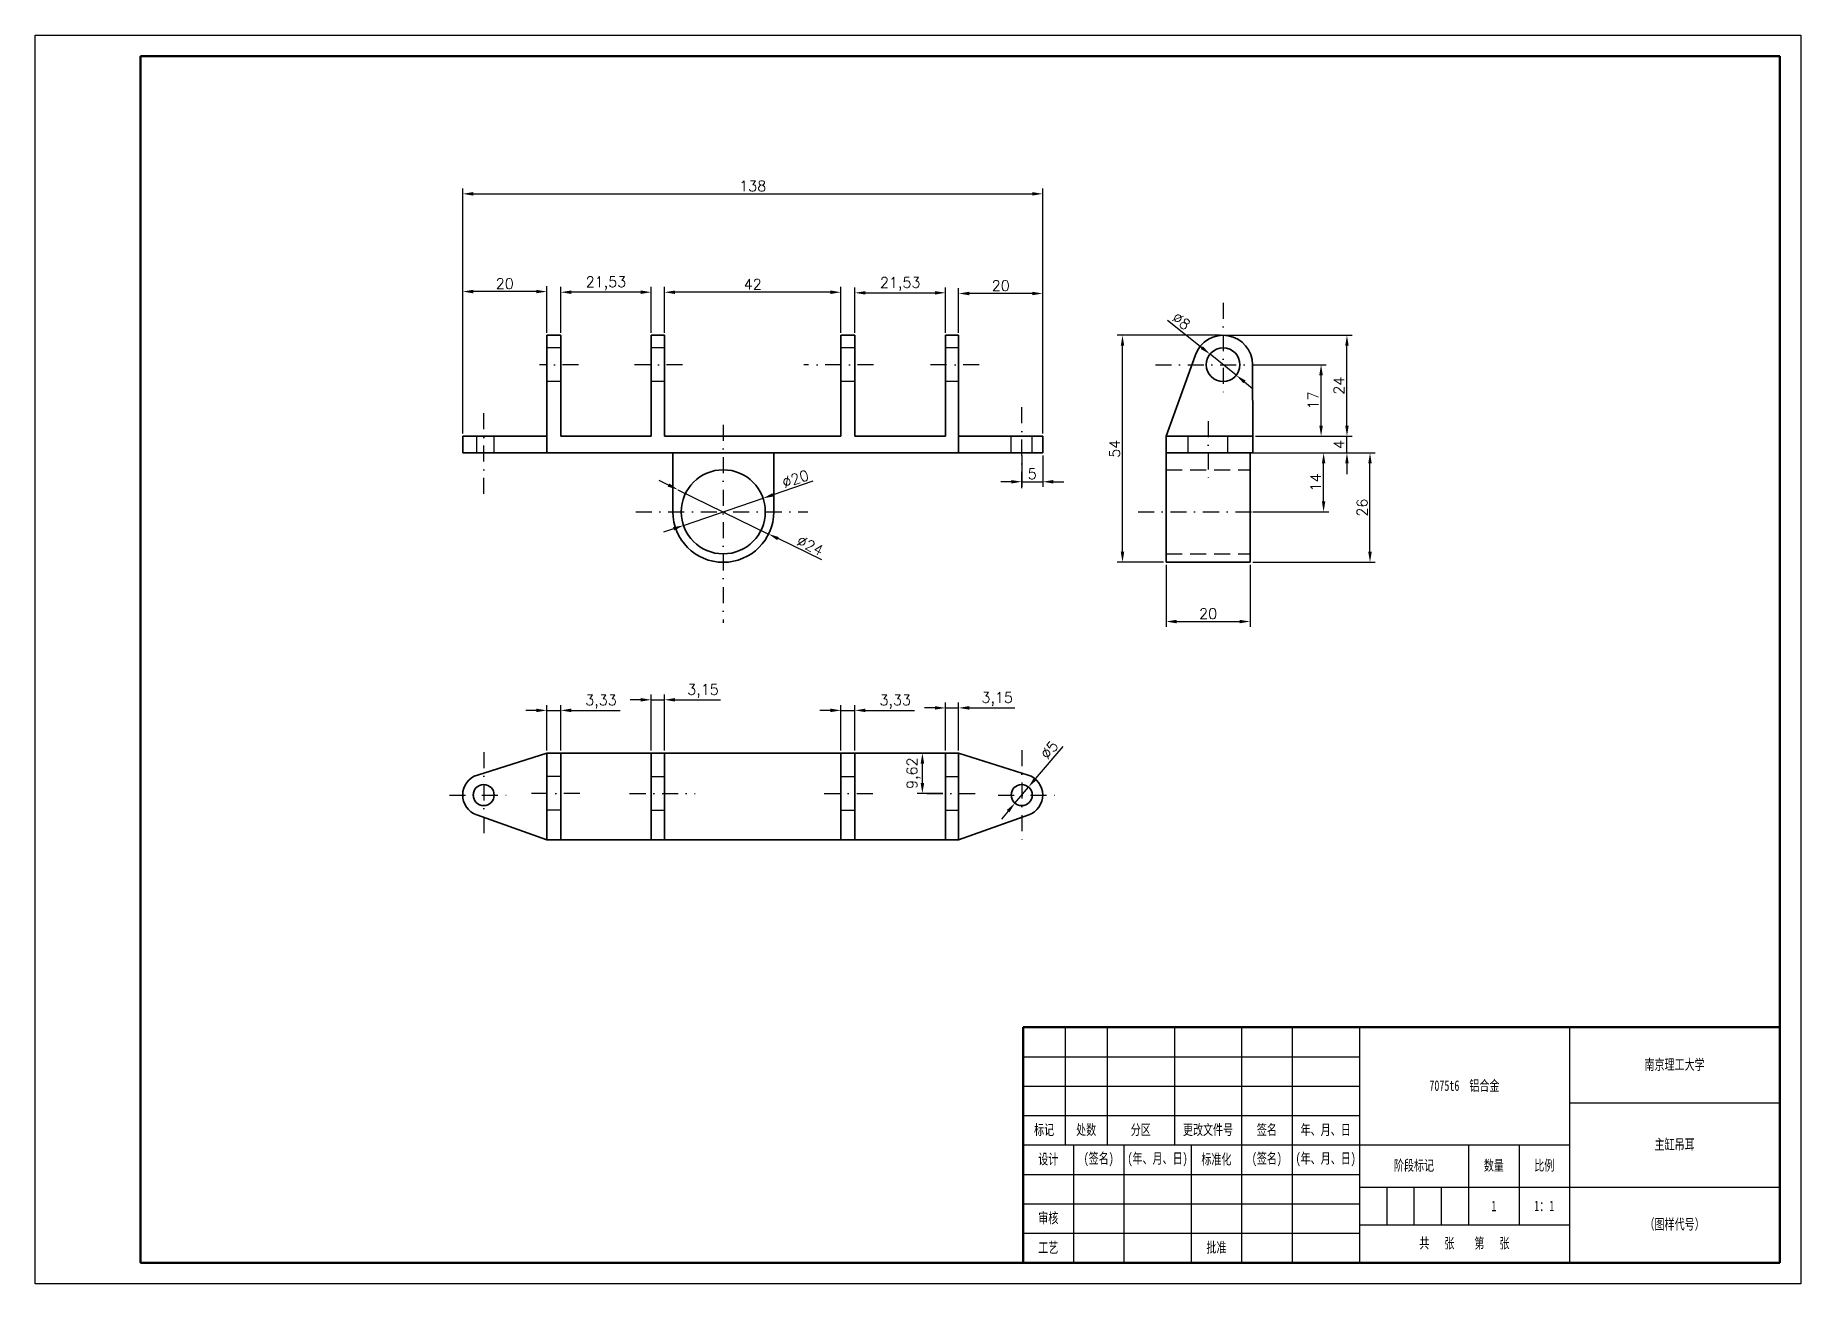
# Model space of a CAD drawing. Header units: millimetres. Extents: x 1605 to 3350, y 934 to 1771.
# Drawn here: x 1605.2 to 2025.2, y 934.1 to 1231.1 of the extents above.
import ezdxf

# ---------------------------------------------------------------- set-up
doc = ezdxf.new("R2010")
doc.units = ezdxf.units.MM
doc.header["$LTSCALE"] = 0.3
doc.linetypes.add('DASHDOT', pattern=[25.4, 12.7, -6.35, 0, -6.35])
doc.linetypes.add('DASHED', pattern=[19.05, 12.7, -6.35])
for name, color, linetype, lineweight in [('尺寸线', 3, 'Continuous', 25), ('粗实线', 7, 'Continuous', 50), ('细实线', 7, 'Continuous', 25), ('细文本', 7, 'Continuous', 25), ('细点画线', 1, 'DASHDOT', 25), ('虚线', 2, 'DASHED', 25)]:
    doc.layers.add(name, color=color, linetype=linetype, lineweight=lineweight)
doc.styles.add('NUT Standard', font='simfang.ttf', dxfattribs={"width": 0.7, "height": 2.5})
doc.styles.get("Standard").update_dxf_attribs({"font": 'txt', "bigfont": 'gbcbig.shx'})
doc.dimstyles.new('ISO-25', dxfattribs={"dimtxt": 2.5, "dimasz": 2.5, "dimexe": 1.25, "dimexo": 0.625, "dimtad": 1, "dimtxsty": 'Standard', "dimcen": 2.5, "dimadec": 0, "dimazin": 0, "dimtfac": 1, "dimtmove": 0, "dimatfit": 3, "dimfxl": 1, "dimarcsym": 0})

# ---------------------------------------------------------------- blocks, each defined once
blk = doc.blocks.new('*D9')
at = {"layer": 'Defpoints', "color": 0, "transparency": 16777216}
for p in [(1844.87, 1193.35), (1706.87, 1135.69), (1844.87, 1135.69)]:
    blk.add_point(p, dxfattribs=at)
at = {"layer": '尺寸线', "color": 0, "lineweight": -2, "transparency": 16777216}
for p, q in [((1706.87, 1136.31), (1706.87, 1194.6)), ((1709.37, 1193.35), (1842.37, 1193.35)), ((1844.87, 1136.31), (1844.87, 1194.6))]:
    blk.add_line(p, q, dxfattribs=at)
at = {"layer": '尺寸线', "color": 0, "transparency": 16777216}
for points in [[(1709.37, 1193.76), (1709.37, 1192.93), (1706.87, 1193.35)], [(1842.37, 1193.76), (1842.37, 1192.93), (1844.87, 1193.35)]]:
    blk.add_solid(points, dxfattribs=at)
at = {"layer": '尺寸线', "color": 0, "transparency": 16777216, "insert": (1775.87, 1195.22), "char_height": 2.5, "attachment_point": 5}
blk.add_mtext('138', dxfattribs=at)
blk = doc.blocks.new('*D10')
at = {"layer": 'Defpoints', "color": 0, "transparency": 16777216}
for p in [(1824.87, 1169.63), (1824.87, 1159.69), (1844.87, 1135.69)]:
    blk.add_point(p, dxfattribs=at)
at = {"layer": '尺寸线', "color": 0, "lineweight": -2, "transparency": 16777216}
for p, q in [((1824.87, 1160.31), (1824.87, 1170.88)), ((1842.37, 1169.63), (1827.37, 1169.63)), ((1844.87, 1136.31), (1844.87, 1170.88))]:
    blk.add_line(p, q, dxfattribs=at)
at = {"layer": '尺寸线', "color": 0, "transparency": 16777216}
for points in [[(1827.37, 1170.05), (1827.37, 1169.22), (1824.87, 1169.63)], [(1842.37, 1170.05), (1842.37, 1169.22), (1844.87, 1169.63)]]:
    blk.add_solid(points, dxfattribs=at)
at = {"layer": '尺寸线', "color": 0, "transparency": 16777216, "insert": (1834.87, 1171.51), "char_height": 2.5, "attachment_point": 5}
blk.add_mtext('20', dxfattribs=at)
blk = doc.blocks.new('*D11')
at = {"layer": 'Defpoints', "color": 0, "transparency": 16777216}
for p in [(1824.87, 1071.04), (1821.72, 1060.31), (1824.87, 1060.31)]:
    blk.add_point(p, dxfattribs=at)
at = {"layer": '尺寸线', "color": 0, "lineweight": -2, "transparency": 16777216}
for p, q in [((1819.22, 1071.04), (1816.72, 1071.04)), ((1821.72, 1060.93), (1821.72, 1072.29)), ((1821.72, 1071.04), (1824.87, 1071.04)), ((1824.87, 1060.93), (1824.87, 1072.29)), ((1827.37, 1071.04), (1838.2, 1071.04))]:
    blk.add_line(p, q, dxfattribs=at)
at = {"layer": '尺寸线', "color": 0, "transparency": 16777216}
for points in [[(1819.22, 1071.46), (1819.22, 1070.63), (1821.72, 1071.04)], [(1827.37, 1071.46), (1827.37, 1070.63), (1824.87, 1071.04)]]:
    blk.add_solid(points, dxfattribs=at)
at = {"layer": '尺寸线', "color": 0, "transparency": 16777216, "insert": (1834.04, 1073.13), "char_height": 2.5, "attachment_point": 5}
blk.add_mtext('3,15', dxfattribs=at)
blk = doc.blocks.new('*D12')
at = {"layer": 'Defpoints', "color": 0, "transparency": 16777216}
for p in [(1800.2, 1070.45), (1796.87, 1060.31), (1800.2, 1060.31)]:
    blk.add_point(p, dxfattribs=at)
at = {"layer": '尺寸线', "color": 0, "lineweight": -2, "transparency": 16777216}
for p, q in [((1796.87, 1060.93), (1796.87, 1071.7)), ((1800.2, 1060.93), (1800.2, 1071.7)), ((1794.37, 1070.45), (1791.87, 1070.45)), ((1796.87, 1070.45), (1800.2, 1070.45)), ((1802.7, 1070.45), (1814.36, 1070.45))]:
    blk.add_line(p, q, dxfattribs=at)
at = {"layer": '尺寸线', "color": 0, "transparency": 16777216}
for points in [[(1794.37, 1070.87), (1794.37, 1070.03), (1796.87, 1070.45)], [(1802.7, 1070.87), (1802.7, 1070.03), (1800.2, 1070.45)]]:
    blk.add_solid(points, dxfattribs=at)
at = {"layer": '尺寸线', "color": 0, "transparency": 16777216, "insert": (1809.78, 1072.53), "char_height": 2.5, "attachment_point": 5}
blk.add_mtext('3,33', dxfattribs=at)
blk = doc.blocks.new('*D13')
at = {"layer": 'Defpoints', "color": 0, "transparency": 16777216}
for p in [(1754.87, 1072.97), (1751.72, 1060.31), (1754.87, 1060.31)]:
    blk.add_point(p, dxfattribs=at)
at = {"layer": '尺寸线', "color": 0, "lineweight": -2, "transparency": 16777216}
for p, q in [((1749.22, 1072.97), (1746.72, 1072.97)), ((1751.72, 1060.93), (1751.72, 1074.22)), ((1751.72, 1072.97), (1754.87, 1072.97)), ((1754.87, 1060.93), (1754.87, 1074.22)), ((1757.37, 1072.97), (1768.2, 1072.97))]:
    blk.add_line(p, q, dxfattribs=at)
at = {"layer": '尺寸线', "color": 0, "transparency": 16777216}
for points in [[(1749.22, 1073.39), (1749.22, 1072.55), (1751.72, 1072.97)], [(1757.37, 1073.39), (1757.37, 1072.55), (1754.87, 1072.97)]]:
    blk.add_solid(points, dxfattribs=at)
at = {"layer": '尺寸线', "color": 0, "transparency": 16777216, "insert": (1764.04, 1075.05), "char_height": 2.5, "attachment_point": 5}
blk.add_mtext('3,15', dxfattribs=at)
blk = doc.blocks.new('*D14')
at = {"layer": 'Defpoints', "color": 0, "transparency": 16777216}
for p in [(1730.2, 1070.45), (1726.87, 1060.31), (1730.2, 1060.31)]:
    blk.add_point(p, dxfattribs=at)
at = {"layer": '尺寸线', "color": 0, "lineweight": -2, "transparency": 16777216}
for p, q in [((1726.87, 1060.93), (1726.87, 1071.7)), ((1730.2, 1060.93), (1730.2, 1071.7)), ((1724.37, 1070.45), (1721.87, 1070.45)), ((1726.87, 1070.45), (1730.2, 1070.45)), ((1732.7, 1070.45), (1744.36, 1070.45))]:
    blk.add_line(p, q, dxfattribs=at)
at = {"layer": '尺寸线', "color": 0, "transparency": 16777216}
for points in [[(1724.37, 1070.87), (1724.37, 1070.03), (1726.87, 1070.45)], [(1732.7, 1070.87), (1732.7, 1070.03), (1730.2, 1070.45)]]:
    blk.add_solid(points, dxfattribs=at)
at = {"layer": '尺寸线', "color": 0, "transparency": 16777216, "insert": (1739.78, 1072.53), "char_height": 2.5, "attachment_point": 5}
blk.add_mtext('3,33', dxfattribs=at)
blk = doc.blocks.new('*D15')
at = {"layer": 'Defpoints', "color": 0, "transparency": 16777216}
for p in [(1821.72, 1169.8), (1800.2, 1159.69), (1821.72, 1159.69)]:
    blk.add_point(p, dxfattribs=at)
at = {"layer": '尺寸线', "color": 0, "lineweight": -2, "transparency": 16777216}
for p, q in [((1800.2, 1160.31), (1800.2, 1171.05)), ((1802.7, 1169.8), (1819.22, 1169.8)), ((1821.72, 1160.31), (1821.72, 1171.05))]:
    blk.add_line(p, q, dxfattribs=at)
at = {"layer": '尺寸线', "color": 0, "transparency": 16777216}
for points in [[(1802.7, 1170.21), (1802.7, 1169.38), (1800.2, 1169.8)], [(1819.22, 1170.21), (1819.22, 1169.38), (1821.72, 1169.8)]]:
    blk.add_solid(points, dxfattribs=at)
at = {"layer": '尺寸线', "color": 0, "transparency": 16777216, "insert": (1810.96, 1171.88), "char_height": 2.5, "attachment_point": 5}
blk.add_mtext('21,53', dxfattribs=at)
blk = doc.blocks.new('*D16')
at = {"layer": 'Defpoints', "color": 0, "transparency": 16777216}
for p in [(1754.87, 1169.93), (1754.87, 1159.69), (1796.87, 1159.69)]:
    blk.add_point(p, dxfattribs=at)
at = {"layer": '尺寸线', "color": 0, "lineweight": -2, "transparency": 16777216}
for p, q in [((1754.87, 1160.31), (1754.87, 1171.18)), ((1794.37, 1169.93), (1757.37, 1169.93)), ((1796.87, 1160.31), (1796.87, 1171.18))]:
    blk.add_line(p, q, dxfattribs=at)
at = {"layer": '尺寸线', "color": 0, "transparency": 16777216}
for points in [[(1757.37, 1170.35), (1757.37, 1169.52), (1754.87, 1169.93)], [(1794.37, 1170.35), (1794.37, 1169.52), (1796.87, 1169.93)]]:
    blk.add_solid(points, dxfattribs=at)
at = {"layer": '尺寸线', "color": 0, "transparency": 16777216, "insert": (1775.87, 1171.81), "char_height": 2.5, "attachment_point": 5}
blk.add_mtext('42', dxfattribs=at)
blk = doc.blocks.new('*D17')
at = {"layer": 'Defpoints', "color": 0, "transparency": 16777216}
for p in [(1730.2, 1169.94), (1730.2, 1159.69), (1751.72, 1159.69)]:
    blk.add_point(p, dxfattribs=at)
at = {"layer": '尺寸线', "color": 0, "lineweight": -2, "transparency": 16777216}
for p, q in [((1730.2, 1160.31), (1730.2, 1171.19)), ((1749.22, 1169.94), (1732.7, 1169.94)), ((1751.72, 1160.31), (1751.72, 1171.19))]:
    blk.add_line(p, q, dxfattribs=at)
at = {"layer": '尺寸线', "color": 0, "transparency": 16777216}
for points in [[(1732.7, 1170.36), (1732.7, 1169.53), (1730.2, 1169.94)], [(1749.22, 1170.36), (1749.22, 1169.53), (1751.72, 1169.94)]]:
    blk.add_solid(points, dxfattribs=at)
at = {"layer": '尺寸线', "color": 0, "transparency": 16777216, "insert": (1740.96, 1172.03), "char_height": 2.5, "attachment_point": 5}
blk.add_mtext('21,53', dxfattribs=at)
blk = doc.blocks.new('*D18')
at = {"layer": 'Defpoints', "color": 0, "transparency": 16777216}
for p in [(1706.87, 1170.09), (1726.87, 1159.69), (1706.87, 1135.69)]:
    blk.add_point(p, dxfattribs=at)
at = {"layer": '尺寸线', "color": 0, "lineweight": -2, "transparency": 16777216}
for p, q in [((1706.87, 1136.31), (1706.87, 1171.34)), ((1724.37, 1170.09), (1709.37, 1170.09)), ((1726.87, 1160.31), (1726.87, 1171.34))]:
    blk.add_line(p, q, dxfattribs=at)
at = {"layer": '尺寸线', "color": 0, "transparency": 16777216}
for points in [[(1709.37, 1170.51), (1709.37, 1169.68), (1706.87, 1170.09)], [(1724.37, 1170.51), (1724.37, 1169.68), (1726.87, 1170.09)]]:
    blk.add_solid(points, dxfattribs=at)
at = {"layer": '尺寸线', "color": 0, "transparency": 16777216, "insert": (1716.87, 1171.97), "char_height": 2.5, "attachment_point": 5}
blk.add_mtext('20', dxfattribs=at)
blk = doc.blocks.new('*D20')
at = {"layer": 'Defpoints', "color": 0, "transparency": 16777216}
for p in [(1887.79, 1159.69), (1917.25, 1159.69), (1894.84, 1135.69)]:
    blk.add_point(p, dxfattribs=at)
at = {"layer": '尺寸线', "color": 0, "lineweight": -2, "transparency": 16777216}
for p, q in [((1888.41, 1159.69), (1918.5, 1159.69)), ((1917.25, 1138.19), (1917.25, 1157.19)), ((1895.47, 1135.69), (1918.5, 1135.69))]:
    blk.add_line(p, q, dxfattribs=at)
at = {"layer": '尺寸线', "color": 0, "transparency": 16777216}
for points in [[(1916.83, 1157.19), (1917.66, 1157.19), (1917.25, 1159.69)], [(1916.83, 1138.19), (1917.66, 1138.19), (1917.25, 1135.69)]]:
    blk.add_solid(points, dxfattribs=at)
at = {"layer": '尺寸线', "color": 0, "transparency": 16777216, "insert": (1915.37, 1147.69), "char_height": 2.5, "attachment_point": 5, "rotation": 90}
blk.add_mtext('24', dxfattribs=at)
blk = doc.blocks.new('*D21')
at = {"layer": 'Defpoints', "color": 0, "transparency": 16777216}
for p in [(1894.84, 1135.69), (1917.25, 1135.69), (1894.84, 1131.69)]:
    blk.add_point(p, dxfattribs=at)
at = {"layer": '尺寸线', "color": 0, "lineweight": -2, "transparency": 16777216}
for p, q in [((1917.25, 1138.19), (1917.25, 1140.69)), ((1895.47, 1135.69), (1918.5, 1135.69)), ((1917.25, 1131.69), (1917.25, 1135.69)), ((1895.47, 1131.69), (1918.5, 1131.69)), ((1917.25, 1129.19), (1917.25, 1126.69))]:
    blk.add_line(p, q, dxfattribs=at)
at = {"layer": '尺寸线', "color": 0, "transparency": 16777216}
for points in [[(1916.83, 1138.19), (1917.66, 1138.19), (1917.25, 1135.69)], [(1916.83, 1129.19), (1917.66, 1129.19), (1917.25, 1131.69)]]:
    blk.add_solid(points, dxfattribs=at)
at = {"layer": '尺寸线', "color": 0, "transparency": 16777216, "insert": (1915.37, 1133.69), "char_height": 2.5, "attachment_point": 5, "rotation": 90}
blk.add_mtext('4', dxfattribs=at)
blk = doc.blocks.new('*D22')
at = {"layer": 'Defpoints', "color": 0, "transparency": 16777216}
for p in [(1894.22, 1131.69), (1922.73, 1131.69), (1894.22, 1105.69)]:
    blk.add_point(p, dxfattribs=at)
at = {"layer": '尺寸线', "color": 0, "lineweight": -2, "transparency": 16777216}
for p, q in [((1894.85, 1131.69), (1923.98, 1131.69)), ((1922.73, 1108.19), (1922.73, 1129.19)), ((1894.85, 1105.69), (1923.98, 1105.69))]:
    blk.add_line(p, q, dxfattribs=at)
at = {"layer": '尺寸线', "color": 0, "transparency": 16777216}
for points in [[(1922.31, 1129.19), (1923.15, 1129.19), (1922.73, 1131.69)], [(1922.31, 1108.19), (1923.15, 1108.19), (1922.73, 1105.69)]]:
    blk.add_solid(points, dxfattribs=at)
at = {"layer": '尺寸线', "color": 0, "transparency": 16777216, "insert": (1920.86, 1118.69), "char_height": 2.5, "attachment_point": 5, "rotation": 90}
blk.add_mtext('26', dxfattribs=at)
blk = doc.blocks.new('*D23')
at = {"layer": 'Defpoints', "color": 0, "transparency": 16777216}
for p in [(1874.22, 1105.69), (1894.22, 1105.69), (1894.22, 1091.59)]:
    blk.add_point(p, dxfattribs=at)
at = {"layer": '尺寸线', "color": 0, "lineweight": -2, "transparency": 16777216}
for p, q in [((1874.22, 1105.06), (1874.22, 1090.34)), ((1894.22, 1105.06), (1894.22, 1090.34)), ((1876.72, 1091.59), (1891.72, 1091.59))]:
    blk.add_line(p, q, dxfattribs=at)
at = {"layer": '尺寸线', "color": 0, "transparency": 16777216}
for points in [[(1876.72, 1092), (1876.72, 1091.17), (1874.22, 1091.59)], [(1891.72, 1092), (1891.72, 1091.17), (1894.22, 1091.59)]]:
    blk.add_solid(points, dxfattribs=at)
at = {"layer": '尺寸线', "color": 0, "transparency": 16777216, "insert": (1884.22, 1093.46), "char_height": 2.5, "attachment_point": 5}
blk.add_mtext('20', dxfattribs=at)
blk = doc.blocks.new('*D24')
at = {"layer": 'Defpoints', "color": 0, "transparency": 16777216}
for p in [(1778.33, 1120.92), (1759.41, 1114.45)]:
    blk.add_point(p, dxfattribs=at)
at = {"layer": '尺寸线', "color": 0, "lineweight": -2, "transparency": 16777216}
for p, q in [((1790.19, 1124.98), (1780.7, 1121.73)), ((1759.41, 1114.45), (1778.33, 1120.92)), ((1757.04, 1113.64), (1754.68, 1112.83))]:
    blk.add_line(p, q, dxfattribs=at)
at = {"layer": '尺寸线', "color": 0, "transparency": 16777216}
for points in [[(1780.56, 1122.13), (1780.83, 1121.34), (1778.33, 1120.92)], [(1756.91, 1114.04), (1757.18, 1113.25), (1759.41, 1114.45)]]:
    blk.add_solid(points, dxfattribs=at)
at = {"layer": '尺寸线', "color": 0, "transparency": 16777216, "insert": (1786.04, 1125.54), "char_height": 2.5, "attachment_point": 5, "rotation": 18.8841}
blk.add_mtext('∅20', dxfattribs=at)
blk = doc.blocks.new('*D25')
at = {"layer": 'Defpoints', "color": 0, "transparency": 16777216}
for p in [(1884.67, 1155.19), (1890.91, 1150.18)]:
    blk.add_point(p, dxfattribs=at)
at = {"layer": '尺寸线', "color": 0, "lineweight": -2, "transparency": 16777216}
for p, q in [((1874.56, 1163.31), (1882.72, 1156.76)), ((1890.91, 1150.18), (1884.67, 1155.19)), ((1892.86, 1148.62), (1894.81, 1147.05))]:
    blk.add_line(p, q, dxfattribs=at)
at = {"layer": '尺寸线', "color": 0, "transparency": 16777216}
for points in [[(1882.98, 1157.08), (1882.46, 1156.43), (1884.67, 1155.19)], [(1893.12, 1148.94), (1892.6, 1148.29), (1890.91, 1150.18)]]:
    blk.add_solid(points, dxfattribs=at)
at = {"layer": '尺寸线', "color": 0, "transparency": 16777216, "insert": (1877.85, 1163.07), "char_height": 2.5, "attachment_point": 5, "rotation": 321.2526}
blk.add_mtext('∅8', dxfattribs=at)
blk = doc.blocks.new('*D26')
at = {"layer": 'Defpoints', "color": 0, "transparency": 16777216}
for p in [(1841.48, 1052.22), (1838.26, 1048.4)]:
    blk.add_point(p, dxfattribs=at)
at = {"layer": '尺寸线', "color": 0, "lineweight": -2, "transparency": 16777216}
for p, q in [((1849.64, 1061.9), (1843.09, 1054.13)), ((1838.26, 1048.4), (1841.48, 1052.22)), ((1836.65, 1046.48), (1835.04, 1044.57))]:
    blk.add_line(p, q, dxfattribs=at)
at = {"layer": '尺寸线', "color": 0, "transparency": 16777216}
for points in [[(1842.77, 1054.4), (1843.41, 1053.86), (1841.48, 1052.22)], [(1836.33, 1046.75), (1836.97, 1046.22), (1838.26, 1048.4)]]:
    blk.add_solid(points, dxfattribs=at)
at = {"layer": '尺寸线', "color": 0, "transparency": 16777216, "insert": (1846.46, 1061.04), "char_height": 2.5, "attachment_point": 5, "rotation": 49.8728}
blk.add_mtext('∅5', dxfattribs=at)
blk = doc.blocks.new('*D27')
at = {"layer": 'Defpoints', "color": 0, "transparency": 16777216}
for p in [(1758.09, 1122.96), (1779.65, 1112.41)]:
    blk.add_point(p, dxfattribs=at)
at = {"layer": '尺寸线', "color": 0, "lineweight": -2, "transparency": 16777216}
for p, q in [((1755.84, 1124.06), (1753.6, 1125.16)), ((1758.09, 1122.96), (1779.65, 1112.41)), ((1792.28, 1106.24), (1781.89, 1111.32))]:
    blk.add_line(p, q, dxfattribs=at)
at = {"layer": '尺寸线', "color": 0, "transparency": 16777216}
for points in [[(1756.03, 1124.43), (1755.66, 1123.69), (1758.09, 1122.96)], [(1782.08, 1111.69), (1781.71, 1110.94), (1779.65, 1112.41)]]:
    blk.add_solid(points, dxfattribs=at)
at = {"layer": '尺寸线', "color": 0, "transparency": 16777216, "insert": (1789.55, 1109.66), "char_height": 2.5, "attachment_point": 5, "rotation": 333.9327}
blk.add_mtext('∅24', dxfattribs=at)
blk = doc.blocks.new('*D28')
at = {"layer": 'Defpoints', "color": 0, "transparency": 16777216}
for p in [(1894.22, 1131.69), (1911.69, 1131.69), (1894.22, 1117.69)]:
    blk.add_point(p, dxfattribs=at)
at = {"layer": '尺寸线', "color": 0, "lineweight": -2, "transparency": 16777216}
for p, q in [((1894.85, 1131.69), (1912.94, 1131.69)), ((1911.69, 1120.19), (1911.69, 1129.19)), ((1894.85, 1117.69), (1912.94, 1117.69))]:
    blk.add_line(p, q, dxfattribs=at)
at = {"layer": '尺寸线', "color": 0, "transparency": 16777216}
for points in [[(1911.28, 1129.19), (1912.11, 1129.19), (1911.69, 1131.69)], [(1911.28, 1120.19), (1912.11, 1120.19), (1911.69, 1117.69)]]:
    blk.add_solid(points, dxfattribs=at)
at = {"layer": '尺寸线', "color": 0, "transparency": 16777216, "insert": (1909.82, 1124.69), "char_height": 2.5, "attachment_point": 5, "rotation": 90}
blk.add_mtext('14', dxfattribs=at)
blk = doc.blocks.new('*D29')
at = {"layer": 'Defpoints', "color": 0, "transparency": 16777216}
for p in [(1863.85, 1159.69), (1887.79, 1159.69), (1874.22, 1105.69)]:
    blk.add_point(p, dxfattribs=at)
at = {"layer": '尺寸线', "color": 0, "lineweight": -2, "transparency": 16777216}
for p, q in [((1887.16, 1159.69), (1862.6, 1159.69)), ((1863.85, 1108.19), (1863.85, 1157.19)), ((1873.6, 1105.69), (1862.6, 1105.69))]:
    blk.add_line(p, q, dxfattribs=at)
at = {"layer": '尺寸线', "color": 0, "transparency": 16777216}
for points in [[(1863.43, 1157.19), (1864.26, 1157.19), (1863.85, 1159.69)], [(1863.43, 1108.19), (1864.26, 1108.19), (1863.85, 1105.69)]]:
    blk.add_solid(points, dxfattribs=at)
at = {"layer": '尺寸线', "color": 0, "transparency": 16777216, "insert": (1861.97, 1132.69), "char_height": 2.5, "attachment_point": 5, "rotation": 90}
blk.add_mtext('54', dxfattribs=at)
blk = doc.blocks.new('*D30')
at = {"layer": 'Defpoints', "color": 0, "transparency": 16777216}
for p in [(1894.79, 1152.69), (1911.09, 1152.69), (1894.84, 1135.69)]:
    blk.add_point(p, dxfattribs=at)
at = {"layer": '尺寸线', "color": 0, "lineweight": -2, "transparency": 16777216}
for p, q in [((1895.41, 1152.69), (1912.34, 1152.69)), ((1911.09, 1138.19), (1911.09, 1150.19)), ((1895.47, 1135.69), (1912.34, 1135.69))]:
    blk.add_line(p, q, dxfattribs=at)
at = {"layer": '尺寸线', "color": 0, "transparency": 16777216}
for points in [[(1910.67, 1150.19), (1911.51, 1150.19), (1911.09, 1152.69)], [(1910.67, 1138.19), (1911.51, 1138.19), (1911.09, 1135.69)]]:
    blk.add_solid(points, dxfattribs=at)
at = {"layer": '尺寸线', "color": 0, "transparency": 16777216, "insert": (1909.22, 1144.19), "char_height": 2.5, "attachment_point": 5, "rotation": 90}
blk.add_mtext('17', dxfattribs=at)
blk = doc.blocks.new('*D31')
at = {"layer": 'Defpoints', "color": 0, "transparency": 16777216}
for p in [(1816.24, 1060.31), (1821.72, 1060.31), (1821.72, 1050.69)]:
    blk.add_point(p, dxfattribs=at)
at = {"layer": '尺寸线', "color": 0, "lineweight": -2, "transparency": 16777216}
for p, q in [((1821.1, 1060.31), (1814.99, 1060.31)), ((1816.24, 1053.19), (1816.24, 1057.81)), ((1821.1, 1050.69), (1814.99, 1050.69))]:
    blk.add_line(p, q, dxfattribs=at)
at = {"layer": '尺寸线', "color": 0, "transparency": 16777216}
for points in [[(1815.82, 1057.81), (1816.66, 1057.81), (1816.24, 1060.31)], [(1815.82, 1053.19), (1816.66, 1053.19), (1816.24, 1050.69)]]:
    blk.add_solid(points, dxfattribs=at)
at = {"layer": '尺寸线', "color": 0, "transparency": 16777216, "insert": (1814.16, 1055.5), "char_height": 2.5, "attachment_point": 5, "rotation": 90}
blk.add_mtext('9,62', dxfattribs=at)
blk = doc.blocks.new('*D32')
at = {"layer": 'Defpoints', "color": 0, "transparency": 16777216}
for p in [(1839.87, 1131.69), (1844.87, 1131.69), (1844.87, 1124.85)]:
    blk.add_point(p, dxfattribs=at)
at = {"layer": '尺寸线', "color": 0, "lineweight": -2, "transparency": 16777216}
for p, q in [((1839.87, 1131.06), (1839.87, 1123.6)), ((1844.87, 1131.06), (1844.87, 1123.6)), ((1837.37, 1124.85), (1834.87, 1124.85)), ((1839.87, 1124.85), (1844.87, 1124.85)), ((1847.37, 1124.85), (1849.87, 1124.85))]:
    blk.add_line(p, q, dxfattribs=at)
at = {"layer": '尺寸线', "color": 0, "transparency": 16777216}
for points in [[(1837.37, 1125.26), (1837.37, 1124.43), (1839.87, 1124.85)], [(1847.37, 1125.26), (1847.37, 1124.43), (1844.87, 1124.85)]]:
    blk.add_solid(points, dxfattribs=at)
at = {"layer": '尺寸线', "color": 0, "transparency": 16777216, "insert": (1842.37, 1126.72), "char_height": 2.5, "attachment_point": 5}
blk.add_mtext('5', dxfattribs=at)

msp = doc.modelspace()

# ---------------------------------------------------------------- linework, layer by layer
for p, q in [((1605.196, 1231.059), (2025.196, 1231.059)), ((1605.196, 934.059), (1605.196, 1231.059)), ((2025.196, 1231.059), (2025.196, 934.059)), ((2025.196, 934.059), (1605.196, 934.059))]:
    msp.add_line(p, q)
at = {"color": 7, "lineweight": 35}
for p, q in [((1726.869, 1159.688), (1726.869, 1152.71)), ((1730.195, 1159.688), (1726.869, 1159.688)), ((1730.195, 1159.688), (1730.195, 1152.71)), ((1751.72, 1159.688), (1751.72, 1152.71)), ((1754.869, 1159.688), (1751.72, 1159.688)), ((1754.869, 1159.688), (1754.869, 1152.71)), ((1796.869, 1159.688), (1796.869, 1152.71)), ((1800.195, 1159.688), (1796.869, 1159.688)), ((1800.195, 1159.688), (1800.195, 1152.71)), ((1821.72, 1159.688), (1821.72, 1152.71)), ((1824.869, 1159.688), (1821.72, 1159.688)), ((1824.869, 1159.688), (1824.869, 1152.71)), ((1881.205, 1155.061), (1874.222, 1135.688)), ((1726.869, 1135.688), (1726.869, 1152.71)), ((1730.195, 1135.688), (1730.195, 1152.71)), ((1751.72, 1135.688), (1751.72, 1152.71)), ((1754.869, 1135.688), (1754.869, 1152.71)), ((1796.869, 1135.688), (1796.869, 1152.71)), ((1800.195, 1135.688), (1800.195, 1152.71)), ((1821.72, 1135.688), (1821.72, 1152.71)), ((1824.869, 1135.688), (1824.869, 1152.71)), ((1894.844, 1135.688), (1894.79, 1152.71)), ((1706.869, 1135.688), (1710.199, 1135.688)), ((1706.869, 1135.688), (1706.869, 1131.688)), ((1726.869, 1135.688), (1710.199, 1135.688)), ((1726.869, 1135.688), (1726.869, 1131.688)), ((1751.72, 1135.688), (1730.195, 1135.688)), ((1796.869, 1135.688), (1754.869, 1135.688)), ((1821.72, 1135.688), (1800.195, 1135.688)), ((1824.869, 1135.688), (1841.539, 1135.688)), ((1824.869, 1135.688), (1824.869, 1131.688)), ((1841.539, 1135.688), (1844.869, 1135.688)), ((1844.869, 1135.688), (1844.869, 1131.688)), ((1874.222, 1135.688), (1874.222, 1131.688)), ((1874.222, 1135.688), (1879.456, 1135.688)), ((1879.456, 1135.688), (1888.935, 1135.688)), ((1894.844, 1135.688), (1888.935, 1135.688)), ((1894.844, 1135.688), (1894.844, 1131.688)), ((1706.869, 1131.688), (1710.199, 1131.688)), ((1726.869, 1131.688), (1710.199, 1131.688)), ((1824.869, 1131.688), (1726.869, 1131.688)), ((1756.869, 1117.688), (1756.869, 1131.688)), ((1780.869, 1117.688), (1780.869, 1131.688)), ((1824.869, 1131.688), (1841.539, 1131.688)), ((1841.539, 1131.688), (1844.869, 1131.688)), ((1874.222, 1117.688), (1874.222, 1131.688)), ((1874.222, 1131.688), (1879.456, 1131.688)), ((1879.456, 1131.688), (1888.935, 1131.688)), ((1894.844, 1131.688), (1888.935, 1131.688)), ((1894.222, 1117.688), (1894.222, 1131.688)), ((1874.222, 1117.688), (1874.222, 1105.688)), ((1894.222, 1117.688), (1894.222, 1105.688)), ((1894.222, 1105.688), (1874.222, 1105.688)), ((1726.869, 1060.307), (1710.358, 1055.074)), ((1730.195, 1060.307), (1726.869, 1060.307)), ((1726.869, 1053.325), (1726.869, 1060.307)), ((1751.72, 1060.307), (1730.195, 1060.307)), ((1730.195, 1053.325), (1730.195, 1060.307)), ((1754.869, 1060.307), (1751.72, 1060.307)), ((1751.72, 1053.325), (1751.72, 1060.307)), ((1796.869, 1060.307), (1754.869, 1060.307)), ((1754.869, 1053.325), (1754.869, 1060.307)), ((1800.195, 1060.307), (1796.869, 1060.307)), ((1796.869, 1053.325), (1796.869, 1060.307)), ((1821.72, 1060.307), (1800.195, 1060.307)), ((1800.195, 1053.325), (1800.195, 1060.307)), ((1824.869, 1060.307), (1821.72, 1060.307)), ((1821.72, 1053.325), (1821.72, 1060.307)), ((1824.869, 1060.307), (1841.38, 1055.074)), ((1824.869, 1053.325), (1824.869, 1060.307)), ((1726.869, 1053.325), (1726.869, 1039.74)), ((1730.195, 1053.325), (1730.195, 1039.74)), ((1751.72, 1053.325), (1751.72, 1039.74)), ((1754.869, 1053.325), (1754.869, 1039.74)), ((1796.869, 1053.325), (1796.869, 1039.74)), ((1800.195, 1053.325), (1800.195, 1039.74)), ((1821.72, 1053.325), (1821.72, 1039.74)), ((1824.869, 1053.325), (1824.869, 1039.74)), ((1726.869, 1039.686), (1710.199, 1045.595)), ((1824.869, 1039.686), (1841.539, 1045.595)), ((1726.869, 1039.686), (1726.869, 1039.74)), ((1730.195, 1039.686), (1726.869, 1039.686)), ((1730.195, 1039.686), (1730.195, 1039.74)), ((1751.72, 1039.686), (1730.195, 1039.686)), ((1751.72, 1039.686), (1751.72, 1039.74)), ((1754.869, 1039.686), (1751.72, 1039.686)), ((1754.869, 1039.686), (1754.869, 1039.74)), ((1796.869, 1039.686), (1754.869, 1039.686)), ((1796.869, 1039.686), (1796.869, 1039.74)), ((1800.195, 1039.686), (1796.869, 1039.686)), ((1800.195, 1039.686), (1800.195, 1039.74)), ((1821.72, 1039.686), (1800.195, 1039.686)), ((1821.72, 1039.686), (1821.72, 1039.74)), ((1824.869, 1039.686), (1821.72, 1039.686)), ((1824.869, 1039.686), (1824.869, 1039.74))]:
    msp.add_line(p, q, dxfattribs=at)
at = {"color": 7, "lineweight": 13}
for p, q in [((1730.195, 1039.74), (1726.869, 1039.74)), ((1754.869, 1039.74), (1751.72, 1039.74)), ((1800.195, 1039.74), (1796.869, 1039.74)), ((1824.869, 1039.74), (1821.72, 1039.74))]:
    msp.add_line(p, q, dxfattribs=at)
at = {"color": 7, "lineweight": 35}
for centre, radius in [((1887.79, 1152.688), 4), ((1768.869, 1117.688), 10), ((1711.869, 1050.307), 2.5), ((1839.869, 1050.307), 2.5)]:
    msp.add_circle(centre, radius, dxfattribs=at)
for centre, radius, start, end in [((1887.79, 1152.688), 7, 0.1807, 160.18069), ((1768.869, 1117.688), 12, 180.00001, 0), ((1711.869, 1050.307), 5, 107.58795, 250.48408), ((1839.869, 1050.307), 5, 289.51592, 72.41205)]:
    msp.add_arc(centre, radius, start, end, dxfattribs=at)
at = {"layer": '粗实线'}
for p, q in [((1630.196, 1226.059), (2020.196, 1226.059)), ((1630.196, 939.059), (1630.196, 1226.059)), ((2020.196, 1226.059), (2020.196, 939.059)), ((1840.196, 995.059), (2020.196, 995.059)), ((1840.196, 939.059), (1840.196, 995.059)), ((2020.196, 939.059), (1630.196, 939.059)), ((1840.196, 939.059), (2020.196, 939.059))]:
    msp.add_line(p, q, dxfattribs=at)
at = {"layer": '细实线'}
for p, q in [((1850.196, 995.059), (1850.196, 967.059)), ((1860.196, 995.059), (1860.196, 967.059)), ((1876.196, 995.059), (1876.196, 967.059)), ((1892.196, 995.059), (1892.196, 967.059)), ((1904.196, 995.059), (1904.196, 967.059)), ((1920.196, 995.059), (1920.196, 939.059)), ((1970.196, 995.059), (1970.196, 939.059)), ((1840.196, 988.059), (1920.196, 988.059)), ((1840.196, 981.059), (1920.196, 981.059)), ((1970.196, 977.059), (2020.196, 977.059)), ((1840.196, 974.059), (1920.196, 974.059)), ((1840.196, 967.059), (1970.196, 967.059)), ((1852.196, 967.059), (1852.196, 939.059)), ((1864.196, 967.059), (1864.196, 939.059)), ((1880.196, 967.059), (1880.196, 939.059)), ((1892.196, 967.059), (1892.196, 939.059)), ((1904.196, 967.059), (1904.196, 939.059)), ((1946.196, 967.059), (1946.196, 948.059)), ((1958.196, 967.059), (1958.196, 948.059)), ((1840.196, 960.059), (1920.196, 960.059)), ((1920.196, 957.059), (2020.196, 957.059)), ((1926.696, 957.059), (1926.696, 948.059)), ((1933.196, 957.059), (1933.196, 948.059)), ((1939.696, 957.059), (1939.696, 948.059)), ((1840.196, 953.059), (1920.196, 953.059)), ((1840.196, 946.059), (1920.196, 946.059)), ((1920.196, 948.059), (1970.196, 948.059))]:
    msp.add_line(p, q, dxfattribs=at)
at = {"layer": '细点画线'}
for p, q in [((1887.79, 1167.42), (1887.79, 1145.026)), ((1734.463, 1152.688), (1725.11, 1152.688)), ((1759.2, 1152.688), (1747.755, 1152.688)), ((1804.612, 1152.688), (1787.998, 1152.688)), ((1829.718, 1152.688), (1816.673, 1152.688)), ((1871.667, 1152.688), (1901.786, 1152.688)), ((1711.869, 1121.937), (1711.869, 1142.74)), ((1839.869, 1123.358), (1839.869, 1144.42)), ((1768.869, 1138.401), (1768.869, 1091.31)), ((1884.196, 1139.292), (1884.196, 1125.433)), ((1748.073, 1117.688), (1788.971, 1117.688)), ((1867.559, 1117.688), (1903.044, 1117.688)), ((1711.869, 1060.522), (1711.869, 1039.657)), ((1839.869, 1061.004), (1839.869, 1038.527)), ((1703.698, 1050.307), (1718.609, 1050.307)), ((1734.749, 1050.686), (1723.062, 1050.686)), ((1746.597, 1050.686), (1762.196, 1050.686)), ((1792.901, 1050.686), (1804.45, 1050.686)), ((1817.259, 1050.686), (1829.791, 1050.686)), ((1834.23, 1050.307), (1847.932, 1050.307))]:
    msp.add_line(p, q, dxfattribs=at)
at = {"layer": '虚线'}
for p, q in [((1730.195, 1156.688), (1726.869, 1156.688)), ((1754.869, 1156.688), (1751.72, 1156.688)), ((1800.195, 1156.688), (1796.869, 1156.688)), ((1824.869, 1156.688), (1821.72, 1156.688)), ((1730.195, 1148.688), (1726.869, 1148.688)), ((1754.869, 1148.688), (1751.72, 1148.688)), ((1800.195, 1148.688), (1796.869, 1148.688)), ((1824.869, 1148.688), (1821.72, 1148.688)), ((1710.199, 1131.688), (1710.199, 1135.688)), ((1714.369, 1131.688), (1714.369, 1135.688)), ((1837.369, 1131.688), (1837.369, 1135.688)), ((1842.369, 1131.688), (1842.369, 1135.688)), ((1879.456, 1131.688), (1879.456, 1135.688)), ((1888.935, 1131.688), (1888.935, 1135.688)), ((1874.222, 1127.688), (1894.222, 1127.688)), ((1874.222, 1107.688), (1894.222, 1107.688)), ((1730.195, 1054.686), (1726.869, 1054.686)), ((1751.72, 1054.686), (1754.869, 1054.686)), ((1796.869, 1054.686), (1800.195, 1054.686)), ((1821.72, 1054.686), (1824.869, 1054.686)), ((1730.195, 1046.686), (1726.869, 1046.686)), ((1751.72, 1046.686), (1754.869, 1046.686)), ((1796.869, 1046.686), (1800.195, 1046.686)), ((1821.72, 1046.686), (1824.869, 1046.686))]:
    msp.add_line(p, q, dxfattribs=at)

# ---------------------------------------------------------------- texts
at = {"layer": '粗实线', "char_height": 2.5, "attachment_point": 5, "style": 'NUT Standard'}
for s, insert in [('\\pxqc;{\\fFangSong|b0|i0|c134|p49;1}', (1952.196, 952.559)), ('\\pxqc;{\\fFangSong|b0|i0|c134|p49;1：1}', (1964.196, 952.559))]:
    msp.add_mtext_dynamic_manual_height_columns(s, width=12, gutter_width=12.5, heights=[0], dxfattribs=dict(at, insert=insert))
at = {"layer": '细文本', "char_height": 2.5, "attachment_point": 5, "style": 'NUT Standard'}
for s, insert, width in [('{\\fFangSong|b0|i0|c134|p49;南京理工大学}', (1995.196, 986.059), 50), ('7075t6  铝合金', (1945.196, 981.059), 50), ('标记', (1845.196, 970.559), 10), ('处数', (1855.196, 970.559), 10), ('分区', (1868.196, 970.559), 16), ('更改文件号', (1884.196, 970.559), 16), ('签名', (1898.196, 970.559), 12), ('年、月、日', (1912.196, 970.559), 16), ('主缸吊耳', (1995.196, 967.059), 50), ('设计', (1846.196, 963.559), 12), ('(签名)', (1858.196, 963.559), 12), ('(年、月、日)', (1872.196, 963.559), 16), ('标准化', (1886.196, 963.559), 12), ('(签名)', (1898.196, 963.559), 12), ('(年、月、日)', (1912.196, 963.559), 16), ('阶段标记', (1933.196, 962.059), 26), ('数量', (1952.196, 962.059), 12), ('比例', (1964.196, 962.059), 12), ('审核', (1846.196, 949.559), 12), ('（图样代号）', (1995.196, 948.059), 50), ('共   张    第   张', (1945.196, 943.559), 50), ('工艺', (1846.196, 942.559), 12), ('批准', (1886.196, 942.559), 12)]:
    msp.add_mtext(s, dxfattribs=dict(at, insert=insert, width=width))

# ---------------------------------------------------------------- dimensions: what is measured, and where the dimension line sits
at = {"layer": '尺寸线'}
dim = msp.add_linear_dim(base=(1844.869, 1193.348), p1=(1706.869, 1135.688), p2=(1844.869, 1135.688), dimstyle='ISO-25', dxfattribs=at)
dim.commit()
dim.dimension.update_dxf_attribs({"geometry": '*D9', "text_midpoint": (1775.869, 1193.348), "dimtype": 160})
for base, p1, p2, picture, middle in [((1706.869, 1170.093), (1726.869, 1159.688), (1706.869, 1135.688), '*D18', (1716.869, 1171.968)), ((1730.19531, 1169.94467), (1751.72034, 1159.68767), (1730.19531, 1159.68767), '*D17', (1740.95783, 1172.02801)), ((1754.869, 1169.934), (1796.869, 1159.688), (1754.869, 1159.688), '*D16', (1775.869, 1171.809)), ((1821.72034, 1169.79646), (1800.19531, 1159.68767), (1821.72034, 1159.68767), '*D15', (1810.95783, 1171.87979)), ((1824.869, 1169.633), (1844.869, 1135.688), (1824.869, 1159.688), '*D10', (1834.869, 1171.508)), ((1844.869, 1124.848), (1839.869, 1131.688), (1844.869, 1131.688), '*D32', (1842.369, 1126.723)), ((1894.222, 1091.586), (1874.222, 1105.688), (1894.222, 1105.688), '*D23', (1884.222, 1093.461)), ((1754.869, 1072.97), (1751.72, 1060.307), (1754.869, 1060.307), '*D13', (1764.036, 1075.053)), ((1730.195, 1070.45), (1726.869, 1060.307), (1730.195, 1060.307), '*D14', (1739.779, 1072.534)), ((1800.195, 1070.45), (1796.869, 1060.307), (1800.195, 1060.307), '*D12', (1809.779, 1072.534)), ((1824.869, 1071.043), (1821.72, 1060.307), (1824.869, 1060.307), '*D11', (1834.036, 1073.127))]:
    dim = msp.add_linear_dim(base=base, p1=p1, p2=p2, dimstyle='ISO-25', dxfattribs=at)
    dim.commit()
    dim.dimension.update_dxf_attribs({"geometry": picture, "text_midpoint": middle})
for p1, p2, picture, middle in [((1890.91, 1150.184), (1884.67, 1155.191), '*D25', (1876.672, 1161.61)), ((1759.407, 1114.451), (1778.331, 1120.924), '*D24', (1786.642, 1123.767)), ((1758.09, 1122.961), (1779.648, 1112.415), '*D27', (1788.722, 1107.976)), ((1838.258, 1048.396), (1841.48, 1052.219), '*D26', (1847.899, 1059.834))]:
    dim = msp.add_diameter_dim_2p(p1=p1, p2=p2, dimstyle='ISO-25', dxfattribs=at)
    dim.commit()
    dim.dimension.update_dxf_attribs({"geometry": picture, "text_midpoint": middle, "dimtype": 163})
for base, p1, p2, picture, middle in [((1863.847, 1159.688), (1874.222, 1105.688), (1887.79, 1159.688), '*D29', (1861.972, 1132.688)), ((1917.245, 1159.688), (1894.844, 1135.688), (1887.79, 1159.688), '*D20', (1915.37, 1147.688)), ((1911.091, 1152.688), (1894.844, 1135.688), (1894.79, 1152.688), '*D30', (1909.216, 1144.188)), ((1917.245, 1135.688), (1894.844, 1131.688), (1894.844, 1135.688), '*D21', (1915.37, 1133.688)), ((1911.693, 1131.688), (1894.222, 1117.688), (1894.222, 1131.688), '*D28', (1909.818, 1124.688)), ((1816.239, 1060.307), (1821.72, 1050.686), (1821.72, 1060.307), '*D31', (1814.156, 1055.497))]:
    dim = msp.add_linear_dim(base=base, p1=p1, p2=p2, angle=90, dimstyle='ISO-25', dxfattribs=at)
    dim.commit()
    dim.dimension.update_dxf_attribs({"geometry": picture, "text_midpoint": middle})
dim = msp.add_linear_dim(base=(1922.731, 1131.688), p1=(1894.222, 1105.688), p2=(1894.222, 1131.688), angle=90, dimstyle='ISO-25', dxfattribs=at)
dim.commit()
dim.dimension.update_dxf_attribs({"geometry": '*D22', "text_midpoint": (1922.731, 1118.688), "dimtype": 160})

doc.saveas('drawing.dxf')
